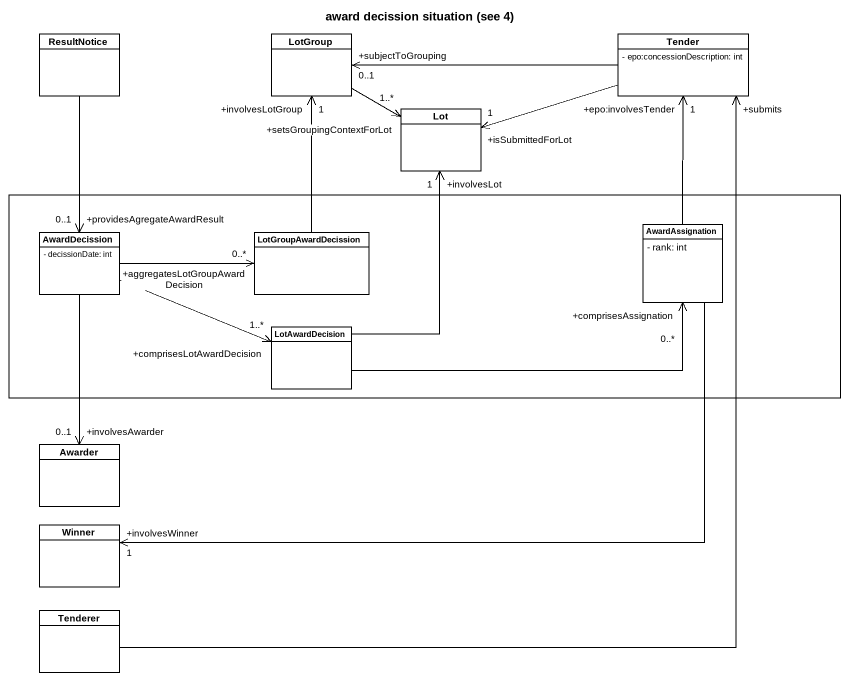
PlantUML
@startuml
title award decission situation (see 4)
hide circle
hide empty members
skinparam classAttributeIconSize 0
class ResultNotice
class LotGroup
class Tender {
  - epo:concessionDescription: int
}
class Lot
rectangle " " as rectangle1 {
  class AwardDecission {
    - decissionDate: int
  }
  class LotGroupAwardDecission
  class AwardAssignation {
    - rank: int
  }
  class LotAwardDecision
}
class Awarder
class Winner
class Tenderer
ResultNotice --> "+providesAgregateAwardResult\n0..1" AwardDecission
LotGroup -right-> "+setsGroupingContextForLot\n1..*" Lot
Tender -left-> "+subjectToGrouping\n0..1" LotGroup
Tender -left-> "+isSubmittedForLot\n1" Lot
AwardDecission -right-> "+aggregatesLotGroupAwardDecision\n0..*" LotGroupAwardDecission
AwardDecission -right-> "+comprisesLotAwardDecision\n1..*" LotAwardDecision
AwardDecission --> "+involvesAwarder\n0..1" Awarder
LotGroupAwardDecission -up-> "+involvesLotGroup\n1" LotGroup
AwardAssignation -up-> "+epo:involvesTender\n1" Tender
AwardAssignation -left-> "+involvesWinner\n1" Winner
LotAwardDecision -up-> "+involvesLot\n1" Lot
LotAwardDecision -right-> "+comprisesAssignation\n0..*" AwardAssignation
Tenderer -up-> "+submits" Tender
@enduml
